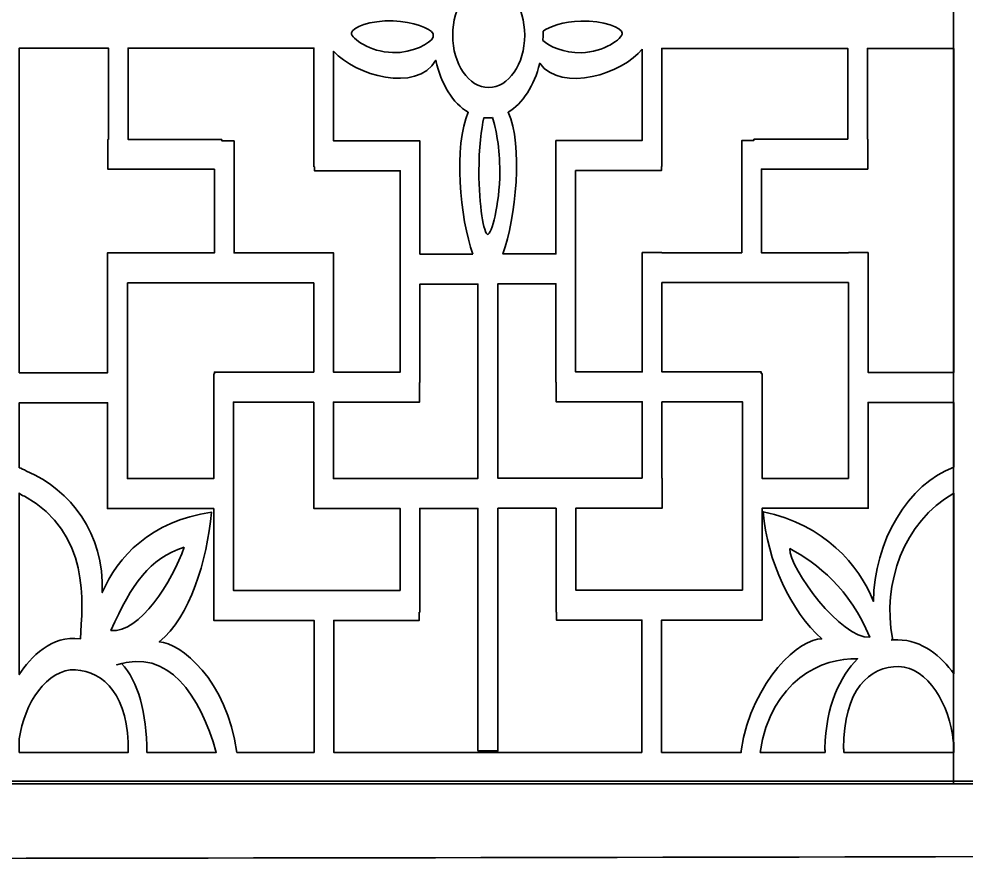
# Model space of a CAD drawing. Header units: centimetres. Extents: x 1.9 to 19.9, y -9.6 to 0.9.
# Drawn here: x 5.073 to 8.009, y -4.155 to -1.55 of the extents above; entities that cross this region are included whole.
import ezdxf

# ---------------------------------------------------------------- set-up
doc = ezdxf.new("R2010")
doc.units = ezdxf.units.CM
doc.header["$MEASUREMENT"] = 0
doc.layers.add('layer 1', color=7, linetype='Continuous')

msp = doc.modelspace()

# ---------------------------------------------------------------- linework, layer by layer
at = {"layer": 'layer 1', "color": 7, "lineweight": 35}
for points, knots in [([(1.85394, -4.15486), (1.85394, -4.15486), (1.85394, 0.91366), (1.85394, 0.91366), (1.85394, 0.91366), (1.85394, 0.91366), (19.89445, 0.91366), (19.89445, 0.91366), (19.89445, 0.91366), (19.89445, 0.91366), (19.89445, -4.1276), (19.89445, -4.1276), (19.89445, -4.1276), (13.88093, -4.1276), (7.86746, -4.15486), (1.85394, -4.15486)], [0, 0, 0, 0, 0.2, 0.2, 0.2, 0.2, 0.4, 0.4, 0.4, 0.4, 0.6, 0.6, 0.6, 0.6, 1, 1, 1, 1]), ([(4.99577, 0.71772), (4.99577, 0.71772), (8.04691, 0.71772), (8.04691, 0.71772), (8.04691, 0.71772), (8.04691, 0.71772), (8.04691, -3.92127), (8.04691, -3.92127), (8.04691, -3.92127), (8.04691, -3.92127), (4.99577, -3.92127), (4.99577, -3.92127), (4.99577, -3.92127), (4.99577, -3.92127), (4.99577, 0.71772), (4.99577, 0.71772)], [0, 0, 0, 0, 0.2, 0.2, 0.2, 0.2, 0.4, 0.4, 0.4, 0.4, 0.6, 0.6, 0.6, 0.6, 1, 1, 1, 1]), ([(7.96979, 0.71772), (7.96979, 0.71772), (10.97654, 0.71772), (10.97654, 0.71772), (10.97654, 0.71772), (10.97654, 0.71772), (10.97654, -3.92127), (10.97654, -3.92127), (10.97654, -3.92127), (10.97654, -3.92127), (7.96979, -3.92127), (7.96979, -3.92127), (7.96979, -3.92127), (7.96979, -3.92127), (7.96979, 0.71772), (7.96979, 0.71772)], [0, 0, 0, 0, 0.2, 0.2, 0.2, 0.2, 0.4, 0.4, 0.4, 0.4, 0.6, 0.6, 0.6, 0.6, 1, 1, 1, 1]), ([(2.06871, 0.6989), (2.06871, 0.6989), (2.06871, -3.91284), (2.06871, -3.91284), (2.06871, -3.91284), (2.06871, -3.91284), (19.67968, -3.91284), (19.67968, -3.91284), (19.67968, -3.91284), (19.67968, -3.91284), (19.67968, 0.6989), (19.67968, 0.6989), (19.67968, 0.6989), (19.67968, 0.6989), (2.06871, 0.6989), (2.06871, 0.6989)], [0, 0, 0, 0, 0.2, 0.2, 0.2, 0.2, 0.4, 0.4, 0.4, 0.4, 0.6, 0.6, 0.6, 0.6, 1, 1, 1, 1]), ([(6.52909, -1.43827), (6.59072, -1.43827), (6.6407, -1.51094), (6.6407, -1.60054), (6.6407, -1.60054), (6.6407, -1.69014), (6.59072, -1.76281), (6.52909, -1.76281), (6.52909, -1.76281), (6.46746, -1.76281), (6.41748, -1.69014), (6.41748, -1.60054), (6.41748, -1.60054), (6.41748, -1.51094), (6.46746, -1.43827), (6.52909, -1.43827)], [0, 0, 0, 0, 0.2, 0.2, 0.2, 0.2, 0.4, 0.4, 0.4, 0.4, 0.6, 0.6, 0.6, 0.6, 1, 1, 1, 1]), ([(6.35724, -1.60679), (6.35717, -1.60387), (6.35713, -1.60095), (6.35713, -1.59801), (6.35713, -1.59801), (6.35713, -1.59727), (6.35715, -1.59654), (6.35715, -1.5958), (6.35715, -1.5958), (6.34732, -1.57916), (6.29579, -1.55779), (6.23268, -1.55584), (6.23268, -1.55584), (6.16226, -1.55368), (6.10406, -1.57653), (6.10379, -1.59351), (6.10379, -1.59351), (6.10353, -1.61048), (6.16073, -1.65213), (6.23115, -1.6543), (6.23115, -1.6543), (6.2948, -1.65625), (6.34749, -1.62529), (6.35724, -1.60679)], [0, 0, 0, 0, 0.1428571, 0.1428571, 0.1428571, 0.1428571, 0.2857143, 0.2857143, 0.2857143, 0.2857143, 0.4285714, 0.4285714, 0.4285714, 0.4285714, 0.5714286, 0.5714286, 0.5714286, 0.5714286, 0.7142857, 0.7142857, 0.7142857, 0.7142857, 1, 1, 1, 1]), ([(6.69751, -1.58836), (6.69758, -1.59157), (6.69764, -1.59478), (6.69764, -1.59801), (6.69764, -1.59801), (6.69764, -1.60423), (6.69748, -1.6104), (6.6972, -1.61651), (6.6972, -1.61651), (6.7159, -1.63453), (6.76201, -1.65655), (6.81599, -1.65489), (6.81599, -1.65489), (6.88642, -1.65272), (6.94362, -1.61108), (6.94335, -1.5941), (6.94335, -1.5941), (6.94308, -1.57713), (6.88488, -1.55427), (6.81446, -1.55644), (6.81446, -1.55644), (6.76118, -1.55808), (6.71616, -1.57357), (6.69751, -1.58836)], [0, 0, 0, 0, 0.1428571, 0.1428571, 0.1428571, 0.1428571, 0.2857143, 0.2857143, 0.2857143, 0.2857143, 0.4285714, 0.4285714, 0.4285714, 0.4285714, 0.5714286, 0.5714286, 0.5714286, 0.5714286, 0.7142857, 0.7142857, 0.7142857, 0.7142857, 1, 1, 1, 1]), ([(5.07403, -2.64697), (5.07403, -2.64697), (5.34805, -2.64697), (5.34805, -2.64697), (5.34805, -2.64697), (5.34805, -2.64697), (5.34805, -2.27517), (5.34805, -2.27517), (5.34805, -2.27517), (5.34805, -2.27517), (5.40907, -2.27517), (5.40907, -2.27517), (5.40907, -2.27517), (5.40907, -2.27517), (5.40907, -2.27564), (5.40907, -2.27564), (5.40907, -2.27564), (5.40907, -2.27564), (5.67876, -2.27564), (5.67876, -2.27564), (5.67876, -2.27564), (5.67876, -2.27564), (5.67876, -2.01623), (5.67876, -2.01623), (5.67876, -2.01623), (5.67876, -2.01623), (5.349, -2.01623), (5.349, -2.01623), (5.349, -2.01623), (5.349, -2.01623), (5.349, -1.92345), (5.349, -1.92345), (5.349, -1.92345), (5.349, -1.92345), (5.35031, -1.92345), (5.35031, -1.92345), (5.35031, -1.92345), (5.35031, -1.92345), (5.35031, -1.64041), (5.35031, -1.64041), (5.35031, -1.64041), (5.35031, -1.64041), (5.07403, -1.64041), (5.07403, -1.64041), (5.07403, -1.64041), (5.07403, -1.64041), (5.07403, -2.64697), (5.07403, -2.64697)], [0, 0, 0, 0, 0.0769231, 0.0769231, 0.0769231, 0.0769231, 0.1538462, 0.1538462, 0.1538462, 0.1538462, 0.2307692, 0.2307692, 0.2307692, 0.2307692, 0.3076923, 0.3076923, 0.3076923, 0.3076923, 0.3846154, 0.3846154, 0.3846154, 0.3846154, 0.4615385, 0.4615385, 0.4615385, 0.4615385, 0.5384615, 0.5384615, 0.5384615, 0.5384615, 0.6153846, 0.6153846, 0.6153846, 0.6153846, 0.6923077, 0.6923077, 0.6923077, 0.6923077, 0.7692308, 0.7692308, 0.7692308, 0.7692308, 0.8461538, 0.8461538, 0.8461538, 0.8461538, 1, 1, 1, 1]), ([(5.70231, -1.92345), (5.70231, -1.92345), (5.41133, -1.92345), (5.41133, -1.92345), (5.41133, -1.92345), (5.41133, -1.92345), (5.41133, -1.64041), (5.41133, -1.64041), (5.41133, -1.64041), (5.41133, -1.64041), (5.98744, -1.64041), (5.98744, -1.64041), (5.98744, -1.64041), (5.98744, -1.64041), (5.98744, -2.00841), (5.98744, -2.00841), (5.98744, -2.00841), (5.98744, -2.00841), (5.98874, -2.00841), (5.98874, -2.00841), (5.98874, -2.00841), (5.98874, -2.00841), (5.98874, -2.02087), (5.98874, -2.02087), (5.98874, -2.02087), (5.98874, -2.02087), (6.25485, -2.02087), (6.25485, -2.02087), (6.25485, -2.02087), (6.25485, -2.02087), (6.25485, -2.64504), (6.25485, -2.64504), (6.25485, -2.64504), (6.25485, -2.64504), (6.048, -2.64504), (6.048, -2.64504), (6.048, -2.64504), (6.048, -2.64504), (6.048, -2.36842), (6.048, -2.36842), (6.048, -2.36842), (6.048, -2.36842), (6.048, -2.27564), (6.048, -2.27564), (6.048, -2.27564), (6.048, -2.27564), (6.048, -2.27517), (6.048, -2.27517), (6.048, -2.27517), (6.048, -2.27517), (5.98698, -2.27517), (5.98698, -2.27517), (5.98698, -2.27517), (5.98698, -2.27517), (5.98698, -2.27564), (5.98698, -2.27564), (5.98698, -2.27564), (5.98698, -2.27564), (5.73978, -2.27564), (5.73978, -2.27564), (5.73978, -2.27564), (5.73978, -2.27564), (5.73978, -1.92809), (5.73978, -1.92809), (5.73978, -1.92809), (5.73978, -1.92809), (5.70231, -1.92809), (5.70231, -1.92809), (5.70231, -1.92809), (5.70231, -1.92809), (5.70231, -1.92345), (5.70231, -1.92345)], [0, 0, 0, 0, 0.0526316, 0.0526316, 0.0526316, 0.0526316, 0.1052632, 0.1052632, 0.1052632, 0.1052632, 0.1578947, 0.1578947, 0.1578947, 0.1578947, 0.2105263, 0.2105263, 0.2105263, 0.2105263, 0.2631579, 0.2631579, 0.2631579, 0.2631579, 0.3157895, 0.3157895, 0.3157895, 0.3157895, 0.3684211, 0.3684211, 0.3684211, 0.3684211, 0.4210526, 0.4210526, 0.4210526, 0.4210526, 0.4736842, 0.4736842, 0.4736842, 0.4736842, 0.5263158, 0.5263158, 0.5263158, 0.5263158, 0.5789474, 0.5789474, 0.5789474, 0.5789474, 0.6315789, 0.6315789, 0.6315789, 0.6315789, 0.6842105, 0.6842105, 0.6842105, 0.6842105, 0.7368421, 0.7368421, 0.7368421, 0.7368421, 0.7894737, 0.7894737, 0.7894737, 0.7894737, 0.8421053, 0.8421053, 0.8421053, 0.8421053, 0.8947368, 0.8947368, 0.8947368, 0.8947368, 1, 1, 1, 1]), ([(7.00472, -1.64366), (6.94584, -1.7187), (6.7555, -1.78119), (6.68723, -1.68731), (6.68723, -1.68731), (6.67042, -1.75684), (6.63453, -1.81237), (6.58923, -1.83925), (6.58923, -1.83925), (6.63726, -1.93941), (6.6125, -2.16927), (6.57325, -2.2783), (6.57325, -2.2783), (6.57325, -2.2783), (6.7373, -2.2783), (6.7373, -2.2783), (6.7373, -2.2783), (6.7373, -2.2783), (6.7373, -1.92729), (6.7373, -1.92729), (6.7373, -1.92729), (6.7373, -1.92729), (6.76087, -1.92729), (6.76087, -1.92729), (6.76087, -1.92729), (6.76087, -1.92729), (6.79833, -1.92729), (6.79833, -1.92729), (6.79833, -1.92729), (6.79833, -1.92729), (7.00472, -1.92729), (7.00472, -1.92729), (7.00472, -1.92729), (7.00472, -1.92729), (7.00472, -1.64366), (7.00472, -1.64366)], [0, 0, 0, 0, 0.1, 0.1, 0.1, 0.1, 0.2, 0.2, 0.2, 0.2, 0.3, 0.3, 0.3, 0.3, 0.4, 0.4, 0.4, 0.4, 0.5, 0.5, 0.5, 0.5, 0.6, 0.6, 0.6, 0.6, 0.7, 0.7, 0.7, 0.7, 0.8, 0.8, 0.8, 0.8, 1, 1, 1, 1]), ([(7.35087, -1.92266), (7.35087, -1.92266), (7.64185, -1.92266), (7.64185, -1.92266), (7.64185, -1.92266), (7.64185, -1.92266), (7.64185, -1.64121), (7.64185, -1.64121), (7.64185, -1.64121), (7.64185, -1.64121), (7.06574, -1.64121), (7.06574, -1.64121), (7.06574, -1.64121), (7.06574, -1.64121), (7.06574, -2.00761), (7.06574, -2.00761), (7.06574, -2.00761), (7.06574, -2.00761), (7.06444, -2.00761), (7.06444, -2.00761), (7.06444, -2.00761), (7.06444, -2.00761), (7.06444, -2.02007), (7.06444, -2.02007), (7.06444, -2.02007), (7.06444, -2.02007), (6.79833, -2.02007), (6.79833, -2.02007), (6.79833, -2.02007), (6.79833, -2.02007), (6.79833, -2.64424), (6.79833, -2.64424), (6.79833, -2.64424), (6.79833, -2.64424), (7.00517, -2.64424), (7.00517, -2.64424), (7.00517, -2.64424), (7.00517, -2.64424), (7.00517, -2.36762), (7.00517, -2.36762), (7.00517, -2.36762), (7.00517, -2.36762), (7.00517, -2.27484), (7.00517, -2.27484), (7.00517, -2.27484), (7.00517, -2.27484), (7.00517, -2.27437), (7.00517, -2.27437), (7.00517, -2.27437), (7.00517, -2.27437), (7.0662, -2.27437), (7.0662, -2.27437), (7.0662, -2.27437), (7.0662, -2.27437), (7.0662, -2.27484), (7.0662, -2.27484), (7.0662, -2.27484), (7.0662, -2.27484), (7.3134, -2.27484), (7.3134, -2.27484), (7.3134, -2.27484), (7.3134, -2.27484), (7.3134, -1.92729), (7.3134, -1.92729), (7.3134, -1.92729), (7.3134, -1.92729), (7.35087, -1.92729), (7.35087, -1.92729), (7.35087, -1.92729), (7.35087, -1.92729), (7.35087, -1.92266), (7.35087, -1.92266)], [0, 0, 0, 0, 0.0526316, 0.0526316, 0.0526316, 0.0526316, 0.1052632, 0.1052632, 0.1052632, 0.1052632, 0.1578947, 0.1578947, 0.1578947, 0.1578947, 0.2105263, 0.2105263, 0.2105263, 0.2105263, 0.2631579, 0.2631579, 0.2631579, 0.2631579, 0.3157895, 0.3157895, 0.3157895, 0.3157895, 0.3684211, 0.3684211, 0.3684211, 0.3684211, 0.4210526, 0.4210526, 0.4210526, 0.4210526, 0.4736842, 0.4736842, 0.4736842, 0.4736842, 0.5263158, 0.5263158, 0.5263158, 0.5263158, 0.5789474, 0.5789474, 0.5789474, 0.5789474, 0.6315789, 0.6315789, 0.6315789, 0.6315789, 0.6842105, 0.6842105, 0.6842105, 0.6842105, 0.7368421, 0.7368421, 0.7368421, 0.7368421, 0.7894737, 0.7894737, 0.7894737, 0.7894737, 0.8421053, 0.8421053, 0.8421053, 0.8421053, 0.8947368, 0.8947368, 0.8947368, 0.8947368, 1, 1, 1, 1]), ([(7.70287, -1.92266), (7.70287, -1.92266), (7.70417, -1.92266), (7.70417, -1.92266), (7.70417, -1.92266), (7.70417, -1.92266), (7.70417, -2.01544), (7.70417, -2.01544), (7.70417, -2.01544), (7.70417, -2.01544), (7.37442, -2.01544), (7.37442, -2.01544), (7.37442, -2.01544), (7.37442, -2.01544), (7.37442, -2.27484), (7.37442, -2.27484), (7.37442, -2.27484), (7.37442, -2.27484), (7.64411, -2.27484), (7.64411, -2.27484), (7.64411, -2.27484), (7.64411, -2.27484), (7.64411, -2.27437), (7.64411, -2.27437), (7.64411, -2.27437), (7.64411, -2.27437), (7.70513, -2.27437), (7.70513, -2.27437), (7.70513, -2.27437), (7.70513, -2.27437), (7.70513, -2.64617), (7.70513, -2.64617), (7.70513, -2.64617), (7.70513, -2.64617), (7.97068, -2.64617), (7.97068, -2.64617), (7.97068, -2.64617), (7.97068, -2.64617), (7.97068, -1.64121), (7.97068, -1.64121), (7.97068, -1.64121), (7.97068, -1.64121), (7.70287, -1.64121), (7.70287, -1.64121), (7.70287, -1.64121), (7.70287, -1.64121), (7.70287, -1.92266), (7.70287, -1.92266)], [0, 0, 0, 0, 0.0769231, 0.0769231, 0.0769231, 0.0769231, 0.1538462, 0.1538462, 0.1538462, 0.1538462, 0.2307692, 0.2307692, 0.2307692, 0.2307692, 0.3076923, 0.3076923, 0.3076923, 0.3076923, 0.3846154, 0.3846154, 0.3846154, 0.3846154, 0.4615385, 0.4615385, 0.4615385, 0.4615385, 0.5384615, 0.5384615, 0.5384615, 0.5384615, 0.6153846, 0.6153846, 0.6153846, 0.6153846, 0.6923077, 0.6923077, 0.6923077, 0.6923077, 0.7692308, 0.7692308, 0.7692308, 0.7692308, 0.8461538, 0.8461538, 0.8461538, 0.8461538, 1, 1, 1, 1]), ([(6.48016, -2.27909), (6.44022, -2.1708), (6.42017, -1.93985), (6.46568, -1.83932), (6.46568, -1.83932), (6.41836, -1.81132), (6.3813, -1.75206), (6.36548, -1.67824), (6.36548, -1.67824), (6.30463, -1.78087), (6.11529, -1.72409), (6.04846, -1.65026), (6.04846, -1.65026), (6.04846, -1.65026), (6.04846, -1.92809), (6.04846, -1.92809), (6.04846, -1.92809), (6.04846, -1.92809), (6.25485, -1.92809), (6.25485, -1.92809), (6.25485, -1.92809), (6.25485, -1.92809), (6.29231, -1.92809), (6.29231, -1.92809), (6.29231, -1.92809), (6.29231, -1.92809), (6.31588, -1.92809), (6.31588, -1.92809), (6.31588, -1.92809), (6.31588, -1.92809), (6.31588, -2.27909), (6.31588, -2.27909), (6.31588, -2.27909), (6.31588, -2.27909), (6.48016, -2.27909), (6.48016, -2.27909)], [0, 0, 0, 0, 0.1, 0.1, 0.1, 0.1, 0.2, 0.2, 0.2, 0.2, 0.3, 0.3, 0.3, 0.3, 0.4, 0.4, 0.4, 0.4, 0.5, 0.5, 0.5, 0.5, 0.6, 0.6, 0.6, 0.6, 0.7, 0.7, 0.7, 0.7, 0.8, 0.8, 0.8, 0.8, 1, 1, 1, 1]), ([(6.541, -1.85605), (6.53651, -1.85659), (6.53197, -1.85687), (6.52739, -1.85687), (6.52739, -1.85687), (6.523, -1.85687), (6.51866, -1.85661), (6.51436, -1.85612), (6.51436, -1.85612), (6.5062, -1.88938), (6.49889, -1.95113), (6.49875, -2.02244), (6.49875, -2.02244), (6.49855, -2.12952), (6.51459, -2.21766), (6.52575, -2.21781), (6.52575, -2.21781), (6.53692, -2.21796), (6.56332, -2.13039), (6.56353, -2.0233), (6.56353, -2.0233), (6.56366, -1.95169), (6.55205, -1.88946), (6.541, -1.85605)], [0, 0, 0, 0, 0.1428571, 0.1428571, 0.1428571, 0.1428571, 0.2857143, 0.2857143, 0.2857143, 0.2857143, 0.4285714, 0.4285714, 0.4285714, 0.4285714, 0.5714286, 0.5714286, 0.5714286, 0.5714286, 0.7142857, 0.7142857, 0.7142857, 0.7142857, 1, 1, 1, 1]), ([(5.40907, -2.36842), (5.40907, -2.36842), (5.98698, -2.36842), (5.98698, -2.36842), (5.98698, -2.36842), (5.98698, -2.36842), (5.98698, -2.64504), (5.98698, -2.64504), (5.98698, -2.64504), (5.98698, -2.64504), (5.67913, -2.64504), (5.67913, -2.64504), (5.67913, -2.64504), (5.67913, -2.64504), (5.67913, -2.65035), (5.67913, -2.65035), (5.67913, -2.65035), (5.67913, -2.65035), (5.67675, -2.65035), (5.67675, -2.65035), (5.67675, -2.65035), (5.67675, -2.65035), (5.67675, -2.97521), (5.67675, -2.97521), (5.67675, -2.97521), (5.67675, -2.97521), (5.40907, -2.97521), (5.40907, -2.97521), (5.40907, -2.97521), (5.40907, -2.97521), (5.40907, -2.36842), (5.40907, -2.36842)], [0, 0, 0, 0, 0.1111111, 0.1111111, 0.1111111, 0.1111111, 0.2222222, 0.2222222, 0.2222222, 0.2222222, 0.3333333, 0.3333333, 0.3333333, 0.3333333, 0.4444444, 0.4444444, 0.4444444, 0.4444444, 0.5555556, 0.5555556, 0.5555556, 0.5555556, 0.6666667, 0.6666667, 0.6666667, 0.6666667, 0.7777778, 0.7777778, 0.7777778, 0.7777778, 1, 1, 1, 1]), ([(6.49566, -2.97499), (6.49566, -2.97499), (6.49566, -2.9742), (6.49566, -2.9742), (6.49566, -2.9742), (6.49566, -2.9742), (6.49569, -2.9742), (6.49569, -2.9742), (6.49569, -2.9742), (6.49569, -2.9742), (6.49569, -2.37187), (6.49569, -2.37187), (6.49569, -2.37187), (6.49569, -2.37187), (6.31588, -2.37187), (6.31588, -2.37187), (6.31588, -2.37187), (6.31588, -2.37187), (6.31588, -2.67692), (6.31588, -2.67692), (6.31588, -2.67692), (6.31588, -2.67692), (6.31513, -2.67692), (6.31513, -2.67692), (6.31513, -2.67692), (6.31513, -2.67692), (6.31513, -2.73782), (6.31513, -2.73782), (6.31513, -2.73782), (6.31513, -2.73782), (6.048, -2.73782), (6.048, -2.73782), (6.048, -2.73782), (6.048, -2.73782), (6.048, -2.97499), (6.048, -2.97499), (6.048, -2.97499), (6.048, -2.97499), (6.49566, -2.97499), (6.49566, -2.97499)], [0, 0, 0, 0, 0.0909091, 0.0909091, 0.0909091, 0.0909091, 0.1818182, 0.1818182, 0.1818182, 0.1818182, 0.2727273, 0.2727273, 0.2727273, 0.2727273, 0.3636364, 0.3636364, 0.3636364, 0.3636364, 0.4545455, 0.4545455, 0.4545455, 0.4545455, 0.5454545, 0.5454545, 0.5454545, 0.5454545, 0.6363636, 0.6363636, 0.6363636, 0.6363636, 0.7272727, 0.7272727, 0.7272727, 0.7272727, 0.8181818, 0.8181818, 0.8181818, 0.8181818, 1, 1, 1, 1]), ([(7.00517, -2.9742), (7.00517, -2.9742), (7.00517, -2.73702), (7.00517, -2.73702), (7.00517, -2.73702), (7.00517, -2.73702), (6.73805, -2.73702), (6.73805, -2.73702), (6.73805, -2.73702), (6.73805, -2.73702), (6.73805, -2.67612), (6.73805, -2.67612), (6.73805, -2.67612), (6.73805, -2.67612), (6.7373, -2.67612), (6.7373, -2.67612), (6.7373, -2.67612), (6.7373, -2.67612), (6.7373, -2.37108), (6.7373, -2.37108), (6.7373, -2.37108), (6.7373, -2.37108), (6.55749, -2.37108), (6.55749, -2.37108), (6.55749, -2.37108), (6.55749, -2.37108), (6.55749, -2.9742), (6.55749, -2.9742), (6.55749, -2.9742), (6.55749, -2.9742), (7.00517, -2.9742), (7.00517, -2.9742)], [0, 0, 0, 0, 0.1111111, 0.1111111, 0.1111111, 0.1111111, 0.2222222, 0.2222222, 0.2222222, 0.2222222, 0.3333333, 0.3333333, 0.3333333, 0.3333333, 0.4444444, 0.4444444, 0.4444444, 0.4444444, 0.5555556, 0.5555556, 0.5555556, 0.5555556, 0.6666667, 0.6666667, 0.6666667, 0.6666667, 0.7777778, 0.7777778, 0.7777778, 0.7777778, 1, 1, 1, 1]), ([(7.64411, -2.36762), (7.64411, -2.36762), (7.0662, -2.36762), (7.0662, -2.36762), (7.0662, -2.36762), (7.0662, -2.36762), (7.0662, -2.64424), (7.0662, -2.64424), (7.0662, -2.64424), (7.0662, -2.64424), (7.37405, -2.64424), (7.37405, -2.64424), (7.37405, -2.64424), (7.37405, -2.64424), (7.37405, -2.64955), (7.37405, -2.64955), (7.37405, -2.64955), (7.37405, -2.64955), (7.37643, -2.64955), (7.37643, -2.64955), (7.37643, -2.64955), (7.37643, -2.64955), (7.37643, -2.97441), (7.37643, -2.97441), (7.37643, -2.97441), (7.37643, -2.97441), (7.64411, -2.97441), (7.64411, -2.97441), (7.64411, -2.97441), (7.64411, -2.97441), (7.64411, -2.36762), (7.64411, -2.36762)], [0, 0, 0, 0, 0.1111111, 0.1111111, 0.1111111, 0.1111111, 0.2222222, 0.2222222, 0.2222222, 0.2222222, 0.3333333, 0.3333333, 0.3333333, 0.3333333, 0.4444444, 0.4444444, 0.4444444, 0.4444444, 0.5555556, 0.5555556, 0.5555556, 0.5555556, 0.6666667, 0.6666667, 0.6666667, 0.6666667, 0.7777778, 0.7777778, 0.7777778, 0.7777778, 1, 1, 1, 1]), ([(5.98793, -3.82439), (5.98793, -3.82439), (5.98793, -3.41467), (5.98793, -3.41467), (5.98793, -3.41467), (5.98793, -3.41467), (5.73777, -3.41467), (5.73777, -3.41467), (5.73777, -3.41467), (5.73777, -3.41467), (5.67796, -3.41467), (5.67796, -3.41467), (5.67796, -3.41467), (5.67796, -3.41467), (5.67675, -3.41467), (5.67675, -3.41467), (5.67675, -3.41467), (5.67675, -3.41467), (5.67675, -3.06799), (5.67675, -3.06799), (5.67675, -3.06799), (5.67675, -3.06799), (5.3475, -3.06799), (5.3475, -3.06799), (5.3475, -3.06799), (5.3475, -3.06799), (5.3475, -2.97521), (5.3475, -2.97521), (5.3475, -2.97521), (5.3475, -2.97521), (5.34805, -2.97521), (5.34805, -2.97521), (5.34805, -2.97521), (5.34805, -2.97521), (5.34805, -2.73975), (5.34805, -2.73975), (5.34805, -2.73975), (5.34805, -2.73975), (5.07403, -2.73975), (5.07403, -2.73975), (5.07403, -2.73975), (5.07403, -2.73975), (5.07403, -2.94174), (5.07403, -2.94174), (5.07403, -2.94174), (5.08017, -2.94338), (5.08757, -2.94661), (5.09637, -2.9518), (5.09637, -2.9518), (5.23372, -3.01058), (5.33741, -3.14484), (5.33141, -3.32846), (5.33141, -3.32846), (5.37974, -3.21751), (5.47937, -3.10741), (5.67029, -3.07927), (5.67029, -3.07927), (5.65502, -3.23199), (5.60411, -3.40273), (5.50785, -3.48132), (5.50785, -3.48132), (5.57217, -3.48307), (5.71893, -3.59994), (5.74847, -3.82439), (5.74847, -3.82439), (5.74847, -3.82439), (5.98793, -3.82439), (5.98793, -3.82439)], [0, 0, 0, 0, 0.0555556, 0.0555556, 0.0555556, 0.0555556, 0.1111111, 0.1111111, 0.1111111, 0.1111111, 0.1666667, 0.1666667, 0.1666667, 0.1666667, 0.2222222, 0.2222222, 0.2222222, 0.2222222, 0.2777778, 0.2777778, 0.2777778, 0.2777778, 0.3333333, 0.3333333, 0.3333333, 0.3333333, 0.3888889, 0.3888889, 0.3888889, 0.3888889, 0.4444444, 0.4444444, 0.4444444, 0.4444444, 0.5, 0.5, 0.5, 0.5, 0.5555556, 0.5555556, 0.5555556, 0.5555556, 0.6111111, 0.6111111, 0.6111111, 0.6111111, 0.6666667, 0.6666667, 0.6666667, 0.6666667, 0.7222222, 0.7222222, 0.7222222, 0.7222222, 0.7777778, 0.7777778, 0.7777778, 0.7777778, 0.8333333, 0.8333333, 0.8333333, 0.8333333, 0.8888889, 0.8888889, 0.8888889, 0.8888889, 1, 1, 1, 1]), ([(5.98698, -2.73782), (5.98698, -2.73782), (5.98698, -2.97499), (5.98698, -2.97499), (5.98698, -2.97499), (5.98698, -2.97499), (5.98665, -2.97499), (5.98665, -2.97499), (5.98665, -2.97499), (5.98665, -2.97499), (5.98665, -3.06777), (5.98665, -3.06777), (5.98665, -3.06777), (5.98665, -3.06777), (6.25425, -3.06777), (6.25425, -3.06777), (6.25425, -3.06777), (6.25425, -3.06777), (6.25425, -3.32189), (6.25425, -3.32189), (6.25425, -3.32189), (6.25425, -3.32189), (5.73777, -3.32189), (5.73777, -3.32189), (5.73777, -3.32189), (5.73777, -3.32189), (5.73777, -2.73782), (5.73777, -2.73782), (5.73777, -2.73782), (5.73777, -2.73782), (5.98698, -2.73782), (5.98698, -2.73782)], [0, 0, 0, 0, 0.1111111, 0.1111111, 0.1111111, 0.1111111, 0.2222222, 0.2222222, 0.2222222, 0.2222222, 0.3333333, 0.3333333, 0.3333333, 0.3333333, 0.4444444, 0.4444444, 0.4444444, 0.4444444, 0.5555556, 0.5555556, 0.5555556, 0.5555556, 0.6666667, 0.6666667, 0.6666667, 0.6666667, 0.7777778, 0.7777778, 0.7777778, 0.7777778, 1, 1, 1, 1]), ([(7.0662, -2.73702), (7.0662, -2.73702), (7.0662, -2.9742), (7.0662, -2.9742), (7.0662, -2.9742), (7.0662, -2.9742), (7.06653, -2.9742), (7.06653, -2.9742), (7.06653, -2.9742), (7.06653, -2.9742), (7.06653, -3.06698), (7.06653, -3.06698), (7.06653, -3.06698), (7.06653, -3.06698), (6.79893, -3.06698), (6.79893, -3.06698), (6.79893, -3.06698), (6.79893, -3.06698), (6.79893, -3.32109), (6.79893, -3.32109), (6.79893, -3.32109), (6.79893, -3.32109), (7.31541, -3.32109), (7.31541, -3.32109), (7.31541, -3.32109), (7.31541, -3.32109), (7.31541, -2.73702), (7.31541, -2.73702), (7.31541, -2.73702), (7.31541, -2.73702), (7.0662, -2.73702), (7.0662, -2.73702)], [0, 0, 0, 0, 0.1111111, 0.1111111, 0.1111111, 0.1111111, 0.2222222, 0.2222222, 0.2222222, 0.2222222, 0.3333333, 0.3333333, 0.3333333, 0.3333333, 0.4444444, 0.4444444, 0.4444444, 0.4444444, 0.5555556, 0.5555556, 0.5555556, 0.5555556, 0.6666667, 0.6666667, 0.6666667, 0.6666667, 0.7777778, 0.7777778, 0.7777778, 0.7777778, 1, 1, 1, 1]), ([(7.97068, -2.73895), (7.97068, -2.73895), (7.70513, -2.73895), (7.70513, -2.73895), (7.70513, -2.73895), (7.70513, -2.73895), (7.70513, -2.97441), (7.70513, -2.97441), (7.70513, -2.97441), (7.70513, -2.97441), (7.70568, -2.97441), (7.70568, -2.97441), (7.70568, -2.97441), (7.70568, -2.97441), (7.70568, -3.06719), (7.70568, -3.06719), (7.70568, -3.06719), (7.70568, -3.06719), (7.37643, -3.06719), (7.37643, -3.06719), (7.37643, -3.06719), (7.37643, -3.06719), (7.37643, -3.41387), (7.37643, -3.41387), (7.37643, -3.41387), (7.37643, -3.41387), (7.37522, -3.41387), (7.37522, -3.41387), (7.37522, -3.41387), (7.37522, -3.41387), (7.31541, -3.41387), (7.31541, -3.41387), (7.31541, -3.41387), (7.31541, -3.41387), (7.06525, -3.41387), (7.06525, -3.41387), (7.06525, -3.41387), (7.06525, -3.41387), (7.06525, -3.82439), (7.06525, -3.82439), (7.06525, -3.82439), (7.06525, -3.82439), (7.31187, -3.82439), (7.31187, -3.82439), (7.31187, -3.82439), (7.31162, -3.82257), (7.31141, -3.8207), (7.31127, -3.81877), (7.31127, -3.81877), (7.34714, -3.59645), (7.49693, -3.4696), (7.56124, -3.47206), (7.56124, -3.47206), (7.46729, -3.38725), (7.39136, -3.23147), (7.38042, -3.07788), (7.38042, -3.07788), (7.57036, -3.11849), (7.67689, -3.24223), (7.72204, -3.35624), (7.72204, -3.35624), (7.72124, -3.1724), (7.83179, -2.98951), (7.97068, -2.93977), (7.97068, -2.93977), (7.97068, -2.93977), (7.97068, -2.73895), (7.97068, -2.73895)], [0, 0, 0, 0, 0.0555556, 0.0555556, 0.0555556, 0.0555556, 0.1111111, 0.1111111, 0.1111111, 0.1111111, 0.1666667, 0.1666667, 0.1666667, 0.1666667, 0.2222222, 0.2222222, 0.2222222, 0.2222222, 0.2777778, 0.2777778, 0.2777778, 0.2777778, 0.3333333, 0.3333333, 0.3333333, 0.3333333, 0.3888889, 0.3888889, 0.3888889, 0.3888889, 0.4444444, 0.4444444, 0.4444444, 0.4444444, 0.5, 0.5, 0.5, 0.5, 0.5555556, 0.5555556, 0.5555556, 0.5555556, 0.6111111, 0.6111111, 0.6111111, 0.6111111, 0.6666667, 0.6666667, 0.6666667, 0.6666667, 0.7222222, 0.7222222, 0.7222222, 0.7222222, 0.7777778, 0.7777778, 0.7777778, 0.7777778, 0.8333333, 0.8333333, 0.8333333, 0.8333333, 0.8888889, 0.8888889, 0.8888889, 0.8888889, 1, 1, 1, 1]), ([(5.07403, -3.01928), (5.07918, -3.02461), (5.08471, -3.02853), (5.09026, -3.03013), (5.09026, -3.03013), (5.29585, -3.14378), (5.27009, -3.36092), (5.2634, -3.47238), (5.2634, -3.47238), (5.17328, -3.45763), (5.10877, -3.53076), (5.07403, -3.58267), (5.07403, -3.58267), (5.07403, -3.58267), (5.07403, -3.01928), (5.07403, -3.01928)], [0, 0, 0, 0, 0.2, 0.2, 0.2, 0.2, 0.4, 0.4, 0.4, 0.4, 0.6, 0.6, 0.6, 0.6, 1, 1, 1, 1]), ([(7.97068, -3.02064), (7.8136, -3.10976), (7.74907, -3.30117), (7.78051, -3.47128), (7.78051, -3.47128), (7.78022, -3.47252), (7.77947, -3.47422), (7.77837, -3.47617), (7.77837, -3.47617), (7.78468, -3.47529), (7.79088, -3.47488), (7.79695, -3.47497), (7.79695, -3.47497), (7.87332, -3.47599), (7.93205, -3.52527), (7.97068, -3.58102), (7.97068, -3.58102), (7.97068, -3.58102), (7.97068, -3.02064), (7.97068, -3.02064)], [0, 0, 0, 0, 0.1666667, 0.1666667, 0.1666667, 0.1666667, 0.3333333, 0.3333333, 0.3333333, 0.3333333, 0.5, 0.5, 0.5, 0.5, 0.6666667, 0.6666667, 0.6666667, 0.6666667, 1, 1, 1, 1]), ([(7.00422, -3.82439), (7.00422, -3.82439), (7.00422, -3.41387), (7.00422, -3.41387), (7.00422, -3.41387), (7.00422, -3.41387), (6.73921, -3.41387), (6.73921, -3.41387), (6.73921, -3.41387), (6.73921, -3.41387), (6.73921, -3.38888), (6.73921, -3.38888), (6.73921, -3.38888), (6.73921, -3.38888), (6.73791, -3.38888), (6.73791, -3.38888), (6.73791, -3.38888), (6.73791, -3.38888), (6.73791, -3.06698), (6.73791, -3.06698), (6.73791, -3.06698), (6.73791, -3.06698), (6.55752, -3.06698), (6.55752, -3.06698), (6.55752, -3.06698), (6.55752, -3.06698), (6.55752, -3.06777), (6.55752, -3.06777), (6.55752, -3.06777), (6.55752, -3.06777), (6.55749, -3.06777), (6.55749, -3.06777), (6.55749, -3.06777), (6.55749, -3.06777), (6.55749, -3.81934), (6.55749, -3.81934), (6.55749, -3.81934), (6.55749, -3.81934), (6.49647, -3.81934), (6.49647, -3.81934), (6.49647, -3.81934), (6.49647, -3.81934), (6.49647, -3.81854), (6.49647, -3.81854), (6.49647, -3.81854), (6.49647, -3.81854), (6.49569, -3.81854), (6.49569, -3.81854), (6.49569, -3.81854), (6.49569, -3.81854), (6.49569, -3.06777), (6.49569, -3.06777), (6.49569, -3.06777), (6.49569, -3.06777), (6.31527, -3.06777), (6.31527, -3.06777), (6.31527, -3.06777), (6.31527, -3.06777), (6.31527, -3.38968), (6.31527, -3.38968), (6.31527, -3.38968), (6.31527, -3.38968), (6.31396, -3.38968), (6.31396, -3.38968), (6.31396, -3.38968), (6.31396, -3.38968), (6.31396, -3.41467), (6.31396, -3.41467), (6.31396, -3.41467), (6.31396, -3.41467), (6.04895, -3.41467), (6.04895, -3.41467), (6.04895, -3.41467), (6.04895, -3.41467), (6.04895, -3.82439), (6.04895, -3.82439), (6.04895, -3.82439), (6.04895, -3.82439), (7.00422, -3.82439), (7.00422, -3.82439)], [0, 0, 0, 0, 0.047619, 0.047619, 0.047619, 0.047619, 0.0952381, 0.0952381, 0.0952381, 0.0952381, 0.1428571, 0.1428571, 0.1428571, 0.1428571, 0.1904762, 0.1904762, 0.1904762, 0.1904762, 0.2380952, 0.2380952, 0.2380952, 0.2380952, 0.2857143, 0.2857143, 0.2857143, 0.2857143, 0.3333333, 0.3333333, 0.3333333, 0.3333333, 0.3809524, 0.3809524, 0.3809524, 0.3809524, 0.4285714, 0.4285714, 0.4285714, 0.4285714, 0.4761905, 0.4761905, 0.4761905, 0.4761905, 0.5238095, 0.5238095, 0.5238095, 0.5238095, 0.5714286, 0.5714286, 0.5714286, 0.5714286, 0.6190476, 0.6190476, 0.6190476, 0.6190476, 0.6666667, 0.6666667, 0.6666667, 0.6666667, 0.7142857, 0.7142857, 0.7142857, 0.7142857, 0.7619048, 0.7619048, 0.7619048, 0.7619048, 0.8095238, 0.8095238, 0.8095238, 0.8095238, 0.8571429, 0.8571429, 0.8571429, 0.8571429, 0.9047619, 0.9047619, 0.9047619, 0.9047619, 1, 1, 1, 1]), ([(5.5853, -3.18804), (5.477, -3.22321), (5.42401, -3.29978), (5.3584, -3.44596), (5.3584, -3.44596), (5.4472, -3.45674), (5.5489, -3.29225), (5.5853, -3.18804)], [0, 0, 0, 0, 0.3333333, 0.3333333, 0.3333333, 0.3333333, 1, 1, 1, 1]), ([(7.46226, -3.19212), (7.54786, -3.23826), (7.64884, -3.31677), (7.71025, -3.46711), (7.71025, -3.46711), (7.62122, -3.47207), (7.46189, -3.25499), (7.46226, -3.19212)], [0, 0, 0, 0, 0.3333333, 0.3333333, 0.3333333, 0.3333333, 1, 1, 1, 1]), ([(5.46986, -3.82439), (5.46916, -3.70023), (5.44251, -3.60468), (5.39096, -3.54816), (5.39096, -3.54816), (5.39096, -3.54816), (5.37634, -3.5524), (5.37634, -3.5524), (5.37634, -3.5524), (5.37634, -3.5524), (5.37632, -3.55242), (5.37632, -3.55242), (5.37632, -3.55242), (5.5367, -3.50018), (5.63454, -3.64699), (5.68463, -3.82439), (5.68463, -3.82439), (5.68463, -3.82439), (5.46986, -3.82439), (5.46986, -3.82439)], [0, 0, 0, 0, 0.1666667, 0.1666667, 0.1666667, 0.1666667, 0.3333333, 0.3333333, 0.3333333, 0.3333333, 0.5, 0.5, 0.5, 0.5, 0.6666667, 0.6666667, 0.6666667, 0.6666667, 1, 1, 1, 1]), ([(7.57246, -3.82439), (7.57197, -3.82027), (7.57154, -3.816), (7.57117, -3.81156), (7.57117, -3.81156), (7.57384, -3.68153), (7.61786, -3.58861), (7.67269, -3.53379), (7.67269, -3.53379), (7.67269, -3.53379), (7.67264, -3.53377), (7.67264, -3.53377), (7.67264, -3.53377), (7.67264, -3.53377), (7.67266, -3.5338), (7.67266, -3.5338), (7.67266, -3.5338), (7.564, -3.52935), (7.40325, -3.60028), (7.37072, -3.82439), (7.37072, -3.82439), (7.37072, -3.82439), (7.57246, -3.82439), (7.57246, -3.82439)], [0, 0, 0, 0, 0.1428571, 0.1428571, 0.1428571, 0.1428571, 0.2857143, 0.2857143, 0.2857143, 0.2857143, 0.4285714, 0.4285714, 0.4285714, 0.4285714, 0.5714286, 0.5714286, 0.5714286, 0.5714286, 0.7142857, 0.7142857, 0.7142857, 0.7142857, 1, 1, 1, 1]), ([(5.07403, -3.78196), (5.08853, -3.67401), (5.16024, -3.56358), (5.24798, -3.56814), (5.24798, -3.56814), (5.33604, -3.57272), (5.41532, -3.64819), (5.41207, -3.82439), (5.41207, -3.82439), (5.41207, -3.82439), (5.07403, -3.82439), (5.07403, -3.82439), (5.07403, -3.82439), (5.07403, -3.82439), (5.07403, -3.78196), (5.07403, -3.78196)], [0, 0, 0, 0, 0.2, 0.2, 0.2, 0.2, 0.4, 0.4, 0.4, 0.4, 0.6, 0.6, 0.6, 0.6, 1, 1, 1, 1]), ([(7.97068, -3.79357), (7.96989, -3.79256), (7.96924, -3.79133), (7.96882, -3.78971), (7.96882, -3.78971), (7.9596, -3.67896), (7.89005, -3.55911), (7.80043, -3.5579), (7.80043, -3.5579), (7.71082, -3.5567), (7.62819, -3.62935), (7.62922, -3.81235), (7.62922, -3.81235), (7.62955, -3.81651), (7.62995, -3.82052), (7.63039, -3.82439), (7.63039, -3.82439), (7.63039, -3.82439), (7.97068, -3.82439), (7.97068, -3.82439), (7.97068, -3.82439), (7.97068, -3.82439), (7.97068, -3.79357), (7.97068, -3.79357)], [0, 0, 0, 0, 0.1428571, 0.1428571, 0.1428571, 0.1428571, 0.2857143, 0.2857143, 0.2857143, 0.2857143, 0.4285714, 0.4285714, 0.4285714, 0.4285714, 0.5714286, 0.5714286, 0.5714286, 0.5714286, 0.7142857, 0.7142857, 0.7142857, 0.7142857, 1, 1, 1, 1])]:
    msp.add_open_spline(points, degree=3, knots=knots, dxfattribs=at)

doc.saveas('drawing.dxf')
